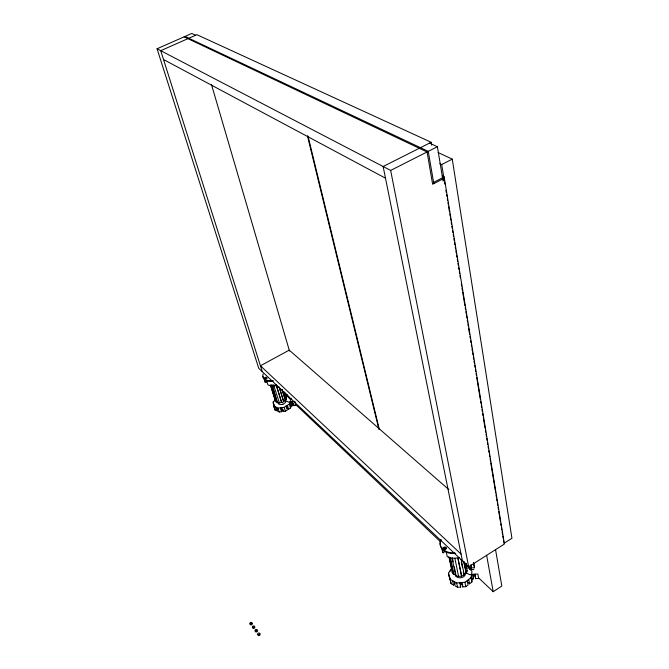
<?xml version="1.0" encoding="UTF-8"?>
<svg xmlns="http://www.w3.org/2000/svg" width="669" height="669" viewBox="0 0 669 669"><rect width="100%" height="100%" fill="white"/><g stroke="black" fill="none" stroke-linecap="round" stroke-linejoin="round"><path stroke-width="1" d="M284.442 392.067L286.533 398.941L284.802 392.586M279.592 387.995L283.815 401.735L281.666 402.596L276.33 385.344M271.798 384.767L277.376 402.613L279.399 402.905L281.691 402.337M285.17 400.48L288.673 402.136L294.878 401.375L296.058 405.305L293.733 405.59L293.95 403.783L292.412 403.967L292.194 405.774L290.647 405.966M290.396 401.726L290.003 402.78L291.099 406.401L290.505 407.99L288.598 409.219L287.486 405.59L286.215 406.409L287.327 410.03L285.412 411.259L283.087 411.535L283.33 409.712M277.786 409.62L276.506 410.682L275.369 407.078L276.456 407.597L277.593 411.209L279.224 412.004L281.549 411.728L281.231 408.098M467.138 581.829L469.579 583.786L471.846 582.055L472.222 579.663L471.436 575.633M471.846 582.055L470.984 577.69L471.996 571.334L467.539 566.242L465.591 565.865M275.553 399.41L273.169 402.036L273.646 405.983L278.003 408.09L284.208 407.329L289.309 404.059L290.898 399.845L288.272 396.667L286.407 396.441M463.525 561.199L466.26 573.166L467.213 570.925L465.657 563.114M449.167 575.833L450.028 579.839L448.456 573.216L451.717 568.299M449.961 571.393L450.906 569.963M281.967 389.509L285.27 400.305L286.533 398.941M274.608 400.856L275.494 399.878M449.593 577.355L451.098 583.669L453.523 585.024L455.154 583.293M468.275 565.631L468.66 567.58L468.994 567.27L466.736 565.865L466.352 563.917M465.867 572.923L463.893 574.755L464.278 574.997L461.577 576.143L457.989 558.59M452.068 558.281L455.74 575.808L456.074 575.499L453.833 574.069L450.354 557.528M466.736 565.865L466.402 566.175L466.017 564.226M448.899 556.809L452.194 572.363L453.498 574.378L453.833 574.069M453.523 585.024L452.67 581.01L454.284 581.905L455.137 585.919L457.579 587.29L460.665 587.048L459.829 583.025L461.886 582.866L462.714 586.897L465.8 586.654L468.074 584.923L467.271 580.893L468.777 579.747L469.579 583.786M448.456 573.216L450.17 579.321L456.659 582.933L464.922 582.289L470.984 577.69M279.032 386.866L283.564 401.584L285.27 400.305M277.376 402.613L272.776 386.724M286.223 394.534L286.566 395.847L288.055 396.675L287.453 394.718M270.293 384.851L275.202 400.497L275.904 401.768L277.668 402.395M442.15 548.438L443.104 552.828L445.554 551.231M478.82 578.058L493.195 591.68L501.825 586.077L495.553 549.65M504 543.32L511.936 538.269L452.261 159.147L438.136 152.54M195.649 35.231L191.777 33.45L157.064 48.778L258.736 368.31L468.676 566.76L504.418 544.014L444.668 180.187L442.945 179.325M263.904 377.91L265.384 382.601L267.408 381.455M444.668 180.187L443.062 181.015L437.392 146.737L429.523 143.107M433.596 182.403L444.141 176.951L444.341 178.171L432.626 184.226L427.073 151.972L184.084 36.845M439.826 163.662L441.699 164.566L452.261 159.147M157.064 48.778L390.654 170.428L437.392 146.737M431.656 145.206L431.162 142.28L383.145 166.514L462.421 560.839M286.299 397.495L285.487 393.514M470.901 564.87L471.469 567.797L474.505 567.906L473.568 563.014M452.194 572.363L452.704 572.313M466.703 570.975L467.213 570.925M461.577 576.143L458.574 576.427L455.74 575.808M472.958 574.027L473.343 576.042L475.383 575.884L474.998 573.868M471.486 578.961L473.535 578.802L473.343 576.042M473.535 578.802L472.749 574.763L474.806 574.604L475.584 578.643L478.678 578.401L477.842 574.019L469.596 574.671L465.507 572.447M460.088 582.256L460.506 584.263L462.547 584.104L462.714 586.897M273.571 385.01L279.399 402.905M468.66 567.58L471.469 567.797M431.162 142.28L196.887 34.688L160.727 50.685L262.298 371.671M184.978 36.452L428.269 151.361L433.805 183.615M273.646 405.983L274.884 409.896L276.506 410.682M442.268 176.022L444.141 176.951M163.52 59.516L385.486 178.18M288.598 409.219L287.043 408.031L286.207 405.322M448.857 489.624L289.234 350.13L260.433 365.767L461.066 554.108M295.69 404.578L440.227 541.497M469.27 568.483L470.382 569.754M289.343 398.155L290.003 398.95M286.683 397.436L285.362 394.217M266.454 380.209L267.935 384.901A10.06 6.046 -17.1 0 0 276.615 384.951M273.169 402.036L274.089 404.962M274.583 407.421L273.445 403.817L274.884 409.896M271.087 385.319L272.618 390.203M274.449 396.065L275.369 399M270.987 385.779L275.277 399.468M278.003 408.09L279.224 412.004M270.995 386.113L275.904 401.768M281.549 411.728L280.42 408.107L281.967 407.923L283.087 411.535M271.296 385.888L276.197 401.542M284.208 407.329L285.412 411.259M282.828 404.168L282.853 404.26A3.955 2.45 -17.1 0 1 278.028 402.679M276.138 384.717L281.666 402.596M282.226 389.651L285.529 400.447M289.309 404.059L290.505 407.99M285.964 393.882L286.566 395.847M284.651 394.083L286.148 398.992M292.194 405.774L291.099 402.153L292.637 401.96L293.733 405.59M291.868 402.161L292.412 403.967M211.479 84.545L289.501 351.041M307.456 135.866L378.855 429.18M308.041 136.175L379.39 429.649M450.17 579.321L451.098 583.669M446.114 551.348L447.243 556.625A13.046 9.776 -7.2 0 0 459.452 557.369M444.81 547.719L445.178 549.475M450.011 557.837L453.498 574.378M450.237 560.647L450.647 562.596M449.551 558.414L451.809 569.102M452.42 557.963L453.231 561.86M454.243 566.735L455.873 574.52M456.659 582.933L457.579 587.29M454.92 558.49L458.574 576.427M457.956 558.197L461.543 575.75M461.125 559.376L464.278 574.997M461.326 562.06L462.312 566.944M463.299 571.828L463.692 573.776M464.922 582.289L465.8 586.654M463.918 561.442L466.26 573.166M466.034 563.758L467.004 568.633L466.494 568.683L465.524 563.808M390.654 170.428L468.676 566.76M470.934 565.255L471.511 568.19M473.527 562.621L474.472 567.513M486.639 555.32L493.195 591.68M441.699 164.566L444.241 180.003M444.576 182.06L444.918 184.117M445.93 190.297L446.273 192.354M446.608 194.411L446.951 196.469M447.285 198.526L447.628 200.583M447.962 202.648L448.305 204.706M448.64 206.763L449.484 211.906M449.827 213.963L450.162 216.028M450.505 218.086L450.839 220.143M451.182 222.2L451.516 224.257M451.859 226.314L452.194 228.372M452.537 230.437L452.871 232.494M453.214 234.551L453.549 236.609M453.891 238.666L454.226 240.723M454.569 242.788L454.903 244.846M455.246 246.903L455.581 248.96M455.924 251.017L456.258 253.074M456.601 255.132L456.935 257.197M457.278 259.254L457.613 261.311M457.956 263.369L458.29 265.426M458.625 267.483L458.967 269.54M459.302 271.606L459.645 273.663M459.979 275.72L460.322 277.777M461.334 283.957L461.677 286.014M462.011 288.071L462.354 290.129M462.689 292.186L464.888 305.566M465.231 307.623L465.565 309.68M465.908 311.746L466.243 313.803M466.586 315.86L466.92 317.917M467.263 319.974L467.598 322.032M467.94 324.097L468.275 326.154M468.618 328.211L469.63 334.383M469.973 336.44L470.307 338.506M470.65 340.563L470.984 342.62M471.327 344.677L471.662 346.734M472.005 348.792L472.339 350.849M472.682 352.914L473.016 354.971M473.359 357.029L473.694 359.086M474.037 361.143L474.371 363.2M474.714 365.266L475.049 367.323M475.391 369.38L475.726 371.437M476.069 373.494L476.403 375.552M476.746 377.609L480.3 399.226M480.635 401.283L480.978 403.34M481.312 405.406L481.655 407.463M481.989 409.52L482.332 411.577M482.667 413.634L483.01 415.692M483.344 417.749L485.033 428.043M485.376 430.1L485.711 432.166M486.054 434.223L486.388 436.28M486.731 438.337L487.065 440.394M487.408 442.452L487.743 444.509M488.086 446.574L488.42 448.631M488.763 450.689L489.098 452.746M489.44 454.803L489.775 456.86M490.118 458.917L490.452 460.983M490.795 463.04L495.704 492.886M496.038 494.943L496.381 497M496.716 499.057L497.059 501.123M497.393 503.18L497.736 505.237M498.071 507.294L498.413 509.352M498.748 511.409L500.445 521.703M500.78 523.76L501.123 525.817M501.457 527.883L501.792 529.94M502.135 531.997L502.469 534.054M502.812 536.112L503.147 538.169M503.489 540.226L503.824 542.291M475.45 576.803L475.584 578.643M460.506 584.263L460.665 587.048M256.679 630.131A1.129 0.878 -24.7 0 1 257.306 631.369A1.129 0.878 -24.7 0 1 255.583 631.804A1.129 0.878 -24.7 0 1 255.851 630.332M254.571 626.753A1.121 0.87 -24.7 0 1 254.454 628.099A1.121 0.87 -24.7 0 1 252.882 628.149A1.121 0.87 -24.7 0 1 253.267 626.794M250.967 623.157A1.121 0.861 -24.7 0 1 252.288 623.909A1.121 0.861 -24.7 0 1 250.733 624.863A1.121 0.861 -24.7 0 1 250.474 623.458M259.948 634.028A1.129 0.886 -24.7 0 1 259.104 635.517A1.129 0.886 -24.7 0 1 257.941 634.53M259.296 633.694A1.129 0.886 -24.7 0 1 259.773 633.861M291.492 398.691A3.947 2.433 -16.6 0 1 288.632 396.784M443.104 552.828A13.046 9.776 -7.2 0 1 442.184 547.861M454.652 552.711A13.89 10.353 -7.4 0 1 440.72 539.875M455.706 553.313A13.882 10.353 -7.4 0 1 442.945 549.96A13.882 10.353 -7.4 0 1 441.297 539.716M443.79 549.843A1.572 1.179 -8 0 1 444.216 547.869A1.572 1.179 -8 0 1 446.424 548.781M465.348 573.132A5.109 3.93 -6.4 0 1 460.949 577.765A5.109 3.93 -6.4 0 1 455.238 574.612M473.819 569.553A5.101 3.889 -5.5 0 1 468.066 566.451M265.384 382.601A10.06 6.046 -17.1 0 1 265.049 381.054M273.036 380.46A10.704 6.389 -17.1 0 1 263.185 373.963M273.236 381.096A10.696 6.389 -17.1 0 1 262.984 376.354M265.158 379.415A1.213 0.728 -17.5 0 1 265.233 378.161A1.213 0.728 -17.5 0 1 267.015 378.328M285.22 400.129A3.955 2.45 -17.1 0 1 282.853 404.26M276.866 385.444A6.422 3.872 -17.1 0 1 270.92 385.285M275.034 385.202A6.431 3.872 -17.1 0 1 271.957 385.118M255.792 631.268A1.129 0.878 -24.7 0 0 257.155 629.955A1.129 0.878 -24.7 0 0 255.349 629.813A1.129 0.878 -24.7 0 0 255.792 631.268M253.2 627.714A1.121 0.87 -24.7 0 0 254.563 626.418A1.121 0.87 -24.7 0 0 252.765 626.268A1.121 0.87 -24.7 0 0 253.2 627.714M250.632 624.194A1.121 0.861 -24.7 0 0 251.987 622.898A1.121 0.861 -24.7 0 0 250.198 622.755A1.121 0.861 -24.7 0 0 250.632 624.194M258.401 634.848A1.129 0.886 -24.7 0 0 259.773 633.535A1.129 0.886 -24.7 0 0 257.958 633.376A1.129 0.886 -24.7 0 0 258.401 634.848M443.973 549.299A1.572 1.179 -8 0 0 446.273 548.07A1.572 1.179 -8 0 0 443.881 547.25A1.572 1.179 -8 0 0 443.973 549.299M265.233 378.83A1.213 0.728 -17.5 0 0 266.822 377.701A1.213 0.728 -17.5 0 0 264.916 377.617A1.213 0.728 -17.5 0 0 265.233 378.83"/></g></svg>
